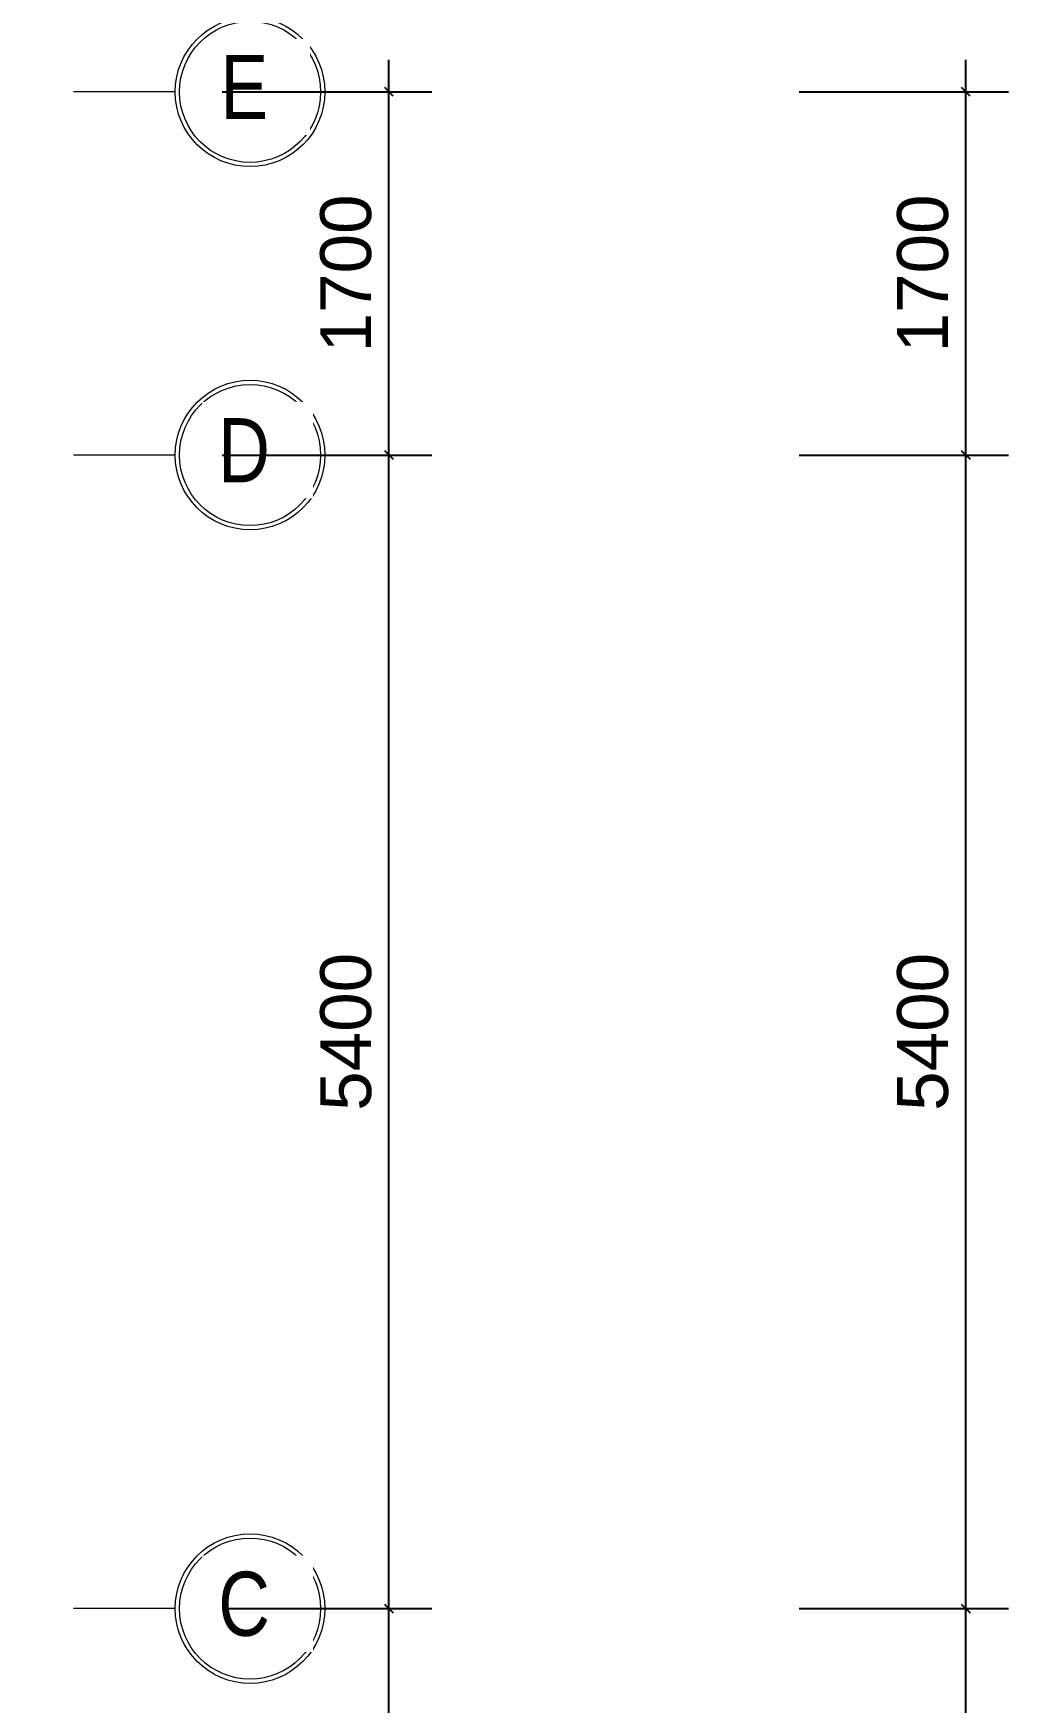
# Model space of a CAD drawing. Header units: millimetres. Extents: x -20510 to 108935, y -243239 to 20306.
# Drawn here: x 38836 to 43400, y -62640 to -54826 of the extents above; entities that cross this region are included whole.
import ezdxf

# ---------------------------------------------------------------- set-up
doc = ezdxf.new("R2010")
doc.units = ezdxf.units.MM
doc.linetypes.add('Hidden', pattern=[714.375, 476.25, -238.125])
for name, color, linetype, lineweight in [('A-ANNO-DIMS', 1, 'Continuous', 9), ('S-GRID', 1, 'Continuous', 9), ('S-GRID-IDEN', 1, 'Continuous', 9)]:
    doc.layers.add(name, color=color, linetype=linetype, lineweight=lineweight)
doc.styles.add('Arial_1', font='arial.ttf', dxfattribs={"width": 0.8, "height": 200})
doc.styles.add('Arial_5', font='arial.ttf', dxfattribs={"height": 238.125})
doc.dimstyles.new('SecretInternalLinAngDimStyle5p4736185', dxfattribs={"dimscale": 304.8, "dimtxt": 242.94927, "dimasz": 0.130208, "dimexe": 0.656168, "dimexo": 0.0625, "dimgap": 0.260417, "dimtad": 1, "dimdec": 0, "dimrnd": 100, "dimzin": 0, "dimdsep": 46, "dimtxsty": 'Arial_5', "dimblk1": 'OBLIQUE', "dimblk2": 'OBLIQUE', "dimsah": 1, "dimcen": 0.09, "dimdle": 0.492126, "dimazin": 0, "dimtfac": 1, "dimtdec": 4, "dimtix": 1, "dimtmove": 0, "dimatfit": 3, "dimfxl": 2.624672, "dimfxlon": 1, "dimtvp": 1, "dimtolj": 1, "dimtzin": 0, "dimarcsym": 2})

# ---------------------------------------------------------------- blocks, each defined once
blk = doc.blocks.new('Grid - TRUC  D1-102336-03_MẶT BẰNG TẦNG 3')
at = {"layer": 'S-GRID-IDEN'}
for radius in [3.5, 3.3]:
    blk.add_circle((0, 0), radius, dxfattribs=at)
blk = doc.blocks.new('_Oblique')
at = {"color": 0, "linetype": 'ByBlock', "lineweight": -2}
blk.add_line((-0.5, -0.5), (0.5, 0.5), dxfattribs=at)
blk = doc.blocks.new('DIMBLOCK91-03_MẶT BẰNG TẦNG 3')
at = {"layer": 'A-ANNO-DIMS', "color": 0, "lineweight": -2, "transparency": 16777216}
for p, q in [((43200, -64750), (43200, -62050)), ((42419.1, -62200), (43400, -62200)), ((42419.1, -64600), (43400, -64600))]:
    blk.add_line(p, q, dxfattribs=at)
at = {"layer": 'Defpoints', "color": 0, "transparency": 16777216}
for p in [(42400, -62200), (43200, -62200), (42400, -64600)]:
    blk.add_point(p, dxfattribs=at)
at = {"layer": 'A-ANNO-DIMS', "color": 0, "lineweight": -2, "transparency": 16777216, "xscale": 39.6875, "yscale": 39.6875, "zscale": 39.6875}
for p, rotation in [((43200, -62200), 90), ((43200, -64600), 270)]:
    blk.add_blockref('_Oblique', p, dxfattribs=dict(at, rotation=rotation))
at = {"layer": 'A-ANNO-DIMS', "color": 0, "transparency": 16777216, "insert": (42999, -63400), "char_height": 238.12, "width": 879.103, "attachment_point": 5, "rotation": 90, "style": 'Arial_5'}
blk.add_mtext('\\A1;2400', dxfattribs=at)
blk = doc.blocks.new('DIMBLOCK92-03_MẶT BẰNG TẦNG 3')
at = {"layer": 'A-ANNO-DIMS', "color": 0, "lineweight": -2, "transparency": 16777216}
for p, q in [((43200, -62350), (43200, -56650)), ((42419.1, -56800), (43400, -56800)), ((42419.1, -62200), (43400, -62200))]:
    blk.add_line(p, q, dxfattribs=at)
at = {"layer": 'Defpoints', "color": 0, "transparency": 16777216}
for p in [(42400, -56800), (43200, -56800), (42400, -62200)]:
    blk.add_point(p, dxfattribs=at)
at = {"layer": 'A-ANNO-DIMS', "color": 0, "lineweight": -2, "transparency": 16777216, "xscale": 39.6875, "yscale": 39.6875, "zscale": 39.6875}
for p, rotation in [((43200, -56800), 90), ((43200, -62200), 270)]:
    blk.add_blockref('_Oblique', p, dxfattribs=dict(at, rotation=rotation))
at = {"layer": 'A-ANNO-DIMS', "color": 0, "transparency": 16777216, "insert": (42999, -59500), "char_height": 238.12, "width": 879.103, "attachment_point": 5, "rotation": 90, "style": 'Arial_5'}
blk.add_mtext('\\A1;5400', dxfattribs=at)
blk = doc.blocks.new('DIMBLOCK93-03_MẶT BẰNG TẦNG 3')
at = {"layer": 'A-ANNO-DIMS', "color": 0, "lineweight": -2, "transparency": 16777216}
for p, q in [((43200, -56950), (43200, -54950)), ((42419.1, -55100), (43400, -55100)), ((42419.1, -56800), (43400, -56800))]:
    blk.add_line(p, q, dxfattribs=at)
at = {"layer": 'Defpoints', "color": 0, "transparency": 16777216}
for p in [(42400, -55100), (43200, -55100), (42400, -56800)]:
    blk.add_point(p, dxfattribs=at)
at = {"layer": 'A-ANNO-DIMS', "color": 0, "lineweight": -2, "transparency": 16777216, "xscale": 39.6875, "yscale": 39.6875, "zscale": 39.6875}
for p, rotation in [((43200, -55100), 90), ((43200, -56800), 270)]:
    blk.add_blockref('_Oblique', p, dxfattribs=dict(at, rotation=rotation))
at = {"layer": 'A-ANNO-DIMS', "color": 0, "transparency": 16777216, "insert": (42999, -55950), "char_height": 238.12, "width": 879.103, "attachment_point": 5, "rotation": 90, "style": 'Arial_5'}
blk.add_mtext('\\A1;1700', dxfattribs=at)
blk = doc.blocks.new('DIMBLOCK95-03_MẶT BẰNG TẦNG 3')
at = {"layer": 'A-ANNO-DIMS', "color": 0, "lineweight": -2, "transparency": 16777216}
for p, q in [((40500, -64750), (40500, -62050)), ((39719.1, -62200), (40700, -62200)), ((39719.1, -64600), (40700, -64600))]:
    blk.add_line(p, q, dxfattribs=at)
at = {"layer": 'Defpoints', "color": 0, "transparency": 16777216}
for p in [(39700, -62200), (40500, -62200), (39700, -64600)]:
    blk.add_point(p, dxfattribs=at)
at = {"layer": 'A-ANNO-DIMS', "color": 0, "lineweight": -2, "transparency": 16777216, "xscale": 39.6875, "yscale": 39.6875, "zscale": 39.6875}
for p, rotation in [((40500, -62200), 90), ((40500, -64600), 270)]:
    blk.add_blockref('_Oblique', p, dxfattribs=dict(at, rotation=rotation))
at = {"layer": 'A-ANNO-DIMS', "color": 0, "transparency": 16777216, "insert": (40299, -63400), "char_height": 238.12, "width": 879.103, "attachment_point": 5, "rotation": 90, "style": 'Arial_5'}
blk.add_mtext('\\A1;2400', dxfattribs=at)
blk = doc.blocks.new('DIMBLOCK96-03_MẶT BẰNG TẦNG 3')
at = {"layer": 'A-ANNO-DIMS', "color": 0, "lineweight": -2, "transparency": 16777216}
for p, q in [((40500, -62350), (40500, -56650)), ((39719.1, -56800), (40700, -56800)), ((39719.1, -62200), (40700, -62200))]:
    blk.add_line(p, q, dxfattribs=at)
at = {"layer": 'Defpoints', "color": 0, "transparency": 16777216}
for p in [(39700, -56800), (40500, -56800), (39700, -62200)]:
    blk.add_point(p, dxfattribs=at)
at = {"layer": 'A-ANNO-DIMS', "color": 0, "lineweight": -2, "transparency": 16777216, "xscale": 39.6875, "yscale": 39.6875, "zscale": 39.6875}
for p, rotation in [((40500, -56800), 90), ((40500, -62200), 270)]:
    blk.add_blockref('_Oblique', p, dxfattribs=dict(at, rotation=rotation))
at = {"layer": 'A-ANNO-DIMS', "color": 0, "transparency": 16777216, "insert": (40299, -59500), "char_height": 238.12, "width": 879.103, "attachment_point": 5, "rotation": 90, "style": 'Arial_5'}
blk.add_mtext('\\A1;5400', dxfattribs=at)
blk = doc.blocks.new('DIMBLOCK97-03_MẶT BẰNG TẦNG 3')
at = {"layer": 'A-ANNO-DIMS', "color": 0, "lineweight": -2, "transparency": 16777216}
for p, q in [((40500, -56950), (40500, -54950)), ((39719.1, -55100), (40700, -55100)), ((39719.1, -56800), (40700, -56800))]:
    blk.add_line(p, q, dxfattribs=at)
at = {"layer": 'Defpoints', "color": 0, "transparency": 16777216}
for p in [(39700, -55100), (40500, -55100), (39700, -56800)]:
    blk.add_point(p, dxfattribs=at)
at = {"layer": 'A-ANNO-DIMS', "color": 0, "lineweight": -2, "transparency": 16777216, "xscale": 39.6875, "yscale": 39.6875, "zscale": 39.6875}
for p, rotation in [((40500, -55100), 90), ((40500, -56800), 270)]:
    blk.add_blockref('_Oblique', p, dxfattribs=dict(at, rotation=rotation))
at = {"layer": 'A-ANNO-DIMS', "color": 0, "transparency": 16777216, "insert": (40299, -55950), "char_height": 238.12, "width": 879.103, "attachment_point": 5, "rotation": 90, "style": 'Arial_5'}
blk.add_mtext('\\A1;1700', dxfattribs=at)

msp = doc.modelspace()

# ---------------------------------------------------------------- linework, layer by layer
at = {"layer": 'S-GRID', "linetype": 'Hidden'}
for p, q in [((39500, -55100), (-3000, -55100)), ((39500, -56800), (-3000, -56800)), ((39500, -62200), (-3000, -62200))]:
    msp.add_line(p, q, dxfattribs=at)

# ---------------------------------------------------------------- block references
at = {"layer": 'S-GRID-IDEN', "xscale": 99.99999999999991, "yscale": 99.99999999999991, "zscale": 99.99999999999991, "rotation": 90}
for p in [(39850, -55100), (39850, -56800), (39850, -62200)]:
    msp.add_blockref('Grid - TRUC  D1-102336-03_MẶT BẰNG TẦNG 3', p, dxfattribs=at)

# ---------------------------------------------------------------- dimensions: what is measured, and where the dimension line sits
at = {"layer": 'A-ANNO-DIMS'}
for base, p1, p2, override, picture, middle in [((43200, -55100), (42400, -56800), (42400, -55100), {"dimpost": '<>', "dimfxl": 1700}, 'DIMBLOCK93-03_MẶT BẰNG TẦNG 3', (42999, -55950)), ((43200, -56800), (42400, -62200), (42400, -56800), {"dimpost": '<>', "dimfxl": 5400}, 'DIMBLOCK92-03_MẶT BẰNG TẦNG 3', (42999, -59500)), ((43200, -62200), (42400, -64600), (42400, -62200), {"dimpost": '<>', "dimfxl": 2400}, 'DIMBLOCK91-03_MẶT BẰNG TẦNG 3', (42999, -63400))]:
    dim = msp.add_linear_dim(base=base, p1=p1, p2=p2, angle=90, dimstyle='SecretInternalLinAngDimStyle5p4736185', override=override, dxfattribs=at)
    dim.commit()
    dim.dimension.update_dxf_attribs({"geometry": picture, "text_midpoint": middle})

# ---------------------------------------------------------------- next in the draw order: texts
at = {"layer": 'S-GRID-IDEN', "char_height": 300, "attachment_point": 1, "style": 'Arial_1', "bg_fill": 3, "box_fill_scale": 1.25, "bg_fill_color": 9, "bg_fill_true_color": 13158600, "bg_fill_transparency": 0}
for s, insert, width in [('E', (39711, -54927.3), 344.726), ('D', (39701, -56627.3), 368.776), ('C', (39701, -62027.3), 368.776)]:
    msp.add_mtext(s, dxfattribs=dict(at, insert=insert, width=width))

# ---------------------------------------------------------------- next in the draw order: dimensions: what is measured, and where the dimension line sits
at = {"layer": 'A-ANNO-DIMS'}
for base, p1, p2, override, picture, middle in [((40500, -55100), (39700, -56800), (39700, -55100), {"dimpost": '<>', "dimfxl": 1700}, 'DIMBLOCK97-03_MẶT BẰNG TẦNG 3', (40299, -55950)), ((40500, -56800), (39700, -62200), (39700, -56800), {"dimpost": '<>', "dimfxl": 5400}, 'DIMBLOCK96-03_MẶT BẰNG TẦNG 3', (40299, -59500)), ((40500, -62200), (39700, -64600), (39700, -62200), {"dimpost": '<>', "dimfxl": 2400}, 'DIMBLOCK95-03_MẶT BẰNG TẦNG 3', (40299, -63400))]:
    dim = msp.add_linear_dim(base=base, p1=p1, p2=p2, angle=90, dimstyle='SecretInternalLinAngDimStyle5p4736185', override=override, dxfattribs=at)
    dim.commit()
    dim.dimension.update_dxf_attribs({"geometry": picture, "text_midpoint": middle})

doc.saveas('drawing.dxf')
